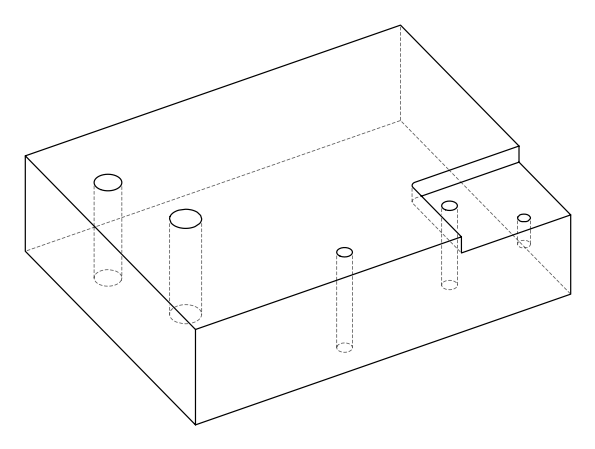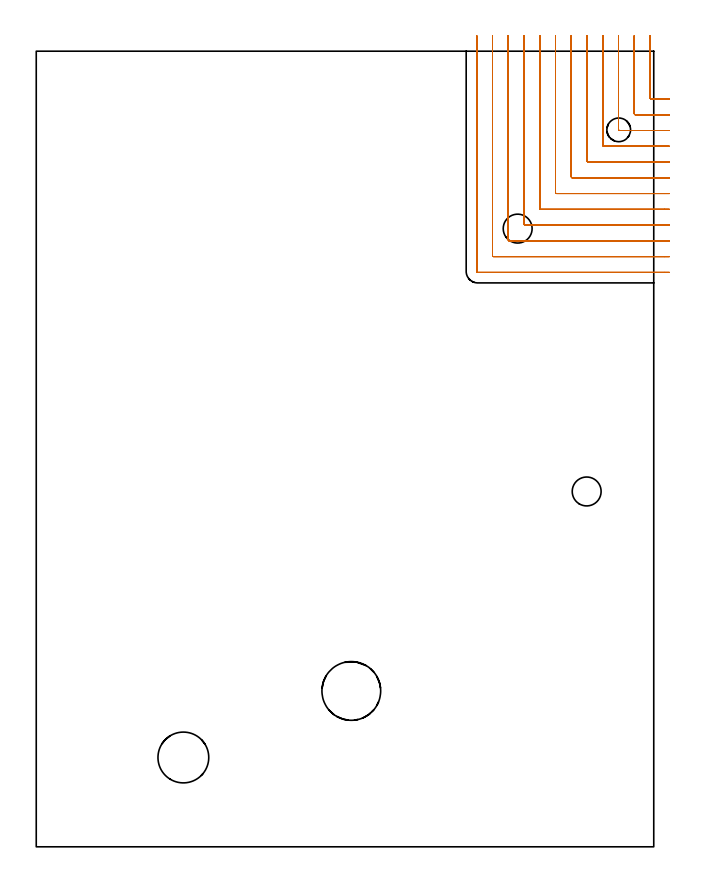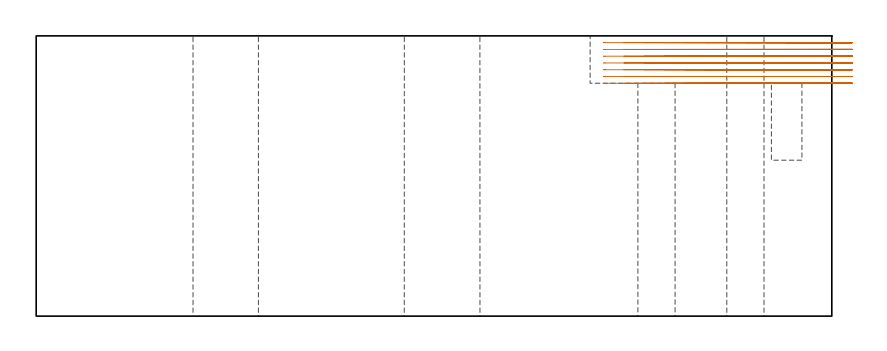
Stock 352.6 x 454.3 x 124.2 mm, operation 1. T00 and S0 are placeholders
(PLAN: 12 operations, 10 tool changes, 33.3 min)
(1 MILL_CORNER_NOTCH_RECTANGULAR | CORNER_NOTCH_RECTANGULAR | NXT0201_011 | Follow Part, ap 3, ae 75% | 26.81 min | 297360 mm3)
(2 MILL_THROUGH_HOLE_FROM_SOLID_MATERIAL | STEP1HOLE | UGT0201_018 | Circular | 3.45 min | 109503 mm3)
(3 MILL_BLIND_HOLE_FROM_SOLID_MATERIAL | STEP1POCKET | NXT0201_011 | Spiral | 0.32 min | 4859 mm3)
(4 SPOT_DRILL | STEP1HOLE_1 | NXT0321_9005460120000 | 0.03 min | 12 mm3)
(5 SPOT_DRILL_1 | STEP1HOLE_3 | NXT0321_9005460120000 | 0.04 min | 5 mm3)
(6 DRILL_BLIND_HOLE_INTO_CENTER | STEP1HOLE_1 | NXT0301_038 | 0.05 min | 318 mm3)
(7 GUN_DRILL_THROUGH_HOLE | STEP1HOLE_1 | UGT0307_002 | 0.59 min | 3195 mm3)
(8 SPADE_DRILL_TO_ENLARGE_THROUGH_HOLE | STEP1HOLE_1 | UGT0306_007 | 0.53 min | 22976 mm3)
(9 INDEXABLE_INSERT_DRILL_THROUGH_HOLE_FROM_SOLID | STEP1HOLE_2 | NXT0302_029 | 0.51 min | 81972 mm3)
(10 DRILL_BLIND_HOLE_INTO_CENTER_1 | STEP1HOLE_3 | NXT0301_038 | 0.05 min | 315 mm3)
(11 GUN_DRILL_THROUGH_HOLE_1 | STEP1HOLE_3 | UGT0307_002 | 0.51 min | 2613 mm3)
(12 SPADE_DRILL_TO_ENLARGE_THROUGH_HOLE_1 | STEP1HOLE_3 | UGT0306_007 | 0.45 min | 19073 mm3)
(TOOL NXT0201_011 | ENDMILL 12mm [2P460-1200-NA 1630] | D12 FL38 Z6)
(TOOL UGT0201_018 | End mill 30 mm | D30 FL50 Z4)
(TOOL NXT0321_9005460120000 | NC Spot Drill, 142deg, 12mm, Carbide, Uncoated | D12 PA142 FL30 Z2)
(TOOL NXT0301_038 | Carbide Drill 6.7mm [860.1-0670-034A1-MM 2214] | D6.7 PA140 FL53 Z2)
(TOOL UGT0307_002 | Gun Drill 6 mm | D6 PA130 FL24 Z1)
(TOOL UGT0306_007 | Spade Drill 16.5mm | D16.5 PA132 FL10 Z2)
(TOOL NXT0302_029 | Index. Insert Drill 29mm [880-D2900L32-05] | D29 PA176 FL145 Z2)
(OP 1 MILL_CORNER_NOTCH_RECTANGULAR)
G17 G21 G94 G90
T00 M6
G54
G17 G0 G90 X350.5 Y463.3 S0 M3
G43 Z134.2 H1
Z121.2
G94 G1 Y460.3 F250.
Y427.593 F500.
G3 X351.093 Y427. R0.6
G1 X358.6
X361.6 F250.
G0 Z134.2
X341.5 Y463.3
Z121.2
G1 Y460.3
Y418.593 F500.
G3 X342.093 Y418. R0.6
G1 X358.6
X361.6 F250.
G0 Z134.2
X332.5 Y463.3
Z121.2
G1 Y460.3
Y409.594 F500.
G3 X333.094 Y409. R0.6
G1 X358.6
X361.6 F250.
G0 Z134.2
X323.5 Y463.3
Z121.2
G1 Y460.3
Y400.594 F500.
G3 X324.094 Y400. R0.6
G1 X358.6
X361.6 F250.
G0 Z134.2
X314.5 Y463.3
Z121.2
G1 Y460.3
Y391.594 F500.
G3 X315.094 Y391. R0.6
G1 X358.6
X361.6 F250.
G0 Z134.2
X305.5 Y463.3
Z121.2
G1 Y460.3
Y382.595 F500.
G3 X306.095 Y382. R0.6
G1 X358.6
X361.6 F250.
G0 Z134.2
X296.5 Y463.3
Z121.2
G1 Y460.3
Y373.595 F500.
G3 X297.095 Y373. R0.6
G1 X358.6
X361.6 F250.
G0 Z134.2
X287.5 Y463.3
Z121.2
G1 Y460.3
Y364.595 F500.
G3 X288.095 Y364. R0.6
G1 X358.6
X361.6 F250.
G0 Z134.2
X278.5 Y463.3
Z121.2
G1 Y460.3
Y355.596 F500.
G3 X279.096 Y355. R0.6
G1 X358.6
X361.6 F250.
G0 Z134.2
X269.5 Y463.3
Z121.2
G1 Y460.3
Y346.596 F500.
G3 X270.096 Y346. R0.6
G1 X358.6
X361.6 F250.
G0 Z134.2
X260.5 Y463.3
Z121.2
G1 Y460.3
Y337.596 F500.
G3 X261.096 Y337. R0.6
G1 X358.6
X361.6 F250.
G0 Z134.2
X251.5 Y463.3
Z121.2
G1 Y460.3
Y328.596 F500.
G3 X252.096 Y328. R0.6
G1 X358.6
X361.6 F250.
G0 Z134.2
X350.5 Y463.3
Z118.2
G1 Y460.3
Y427.593 F500.
G3 X351.093 Y427. R0.6
G1 X358.6
X361.6 F250.
G0 Z134.2
X341.5 Y463.3
Z118.2
G1 Y460.3
Y418.593 F500.
G3 X342.093 Y418. R0.6
G1 X358.6
X361.6 F250.
G0 Z134.2
X332.5 Y463.3
Z118.2
G1 Y460.3
Y409.594 F500.
G3 X333.094 Y409. R0.6
G1 X358.6
X361.6 F250.
G0 Z134.2
X323.5 Y463.3
Z118.2
G1 Y460.3
Y400.594 F500.
G3 X324.094 Y400. R0.6
G1 X358.6
X361.6 F250.
G0 Z134.2
X314.5 Y463.3
Z118.2
G1 Y460.3
Y391.594 F500.
G3 X315.094 Y391. R0.6
G1 X358.6
X361.6 F250.
G0 Z134.2
X305.5 Y463.3
Z118.2
G1 Y460.3
Y382.595 F500.
G3 X306.095 Y382. R0.6
G1 X358.6
X361.6 F250.
G0 Z134.2
X296.5 Y463.3
Z118.2
G1 Y460.3
Y373.595 F500.
G3 X297.095 Y373. R0.6
G1 X358.6
X361.6 F250.
G0 Z134.2
X287.5 Y463.3
Z118.2
G1 Y460.3
Y364.595 F500.
G3 X288.095 Y364. R0.6
G1 X358.6
X361.6 F250.
G0 Z134.2
X278.5 Y463.3
Z118.2
G1 Y460.3
Y355.596 F500.
G3 X279.096 Y355. R0.6
G1 X358.6
X361.6 F250.
G0 Z134.2
X269.5 Y463.3
Z118.2
G1 Y460.3
Y346.596 F500.
G3 X270.096 Y346. R0.6
G1 X358.6
X361.6 F250.
G0 Z134.2
X260.5 Y463.3
Z118.2
G1 Y460.3
Y337.596 F500.
G3 X261.096 Y337. R0.6
G1 X358.6
X361.6 F250.
G0 Z134.2
X251.5 Y463.3
Z118.2
G1 Y460.3
Y328.596 F500.
G3 X252.096 Y328. R0.6
G1 X358.6
X361.6 F250.
G0 Z134.2
X350.5 Y463.3
Z115.2
G1 Y460.3
Y427.593 F500.
G3 X351.093 Y427. R0.6
G1 X358.6
X361.6 F250.
G0 Z134.2
X341.5 Y463.3
Z115.2
G1 Y460.3
Y418.593 F500.
G3 X342.093 Y418. R0.6
G1 X358.6
X361.6 F250.
G0 Z134.2
X332.5 Y463.3
Z115.2
G1 Y460.3
Y409.594 F500.
G3 X333.094 Y409. R0.6
G1 X358.6
X361.6 F250.
G0 Z134.2
X323.5 Y463.3
Z115.2
G1 Y460.3
Y400.594 F500.
G3 X324.094 Y400. R0.6
G1 X358.6
X361.6 F250.
G0 Z134.2
X314.5 Y463.3
Z115.2
G1 Y460.3
Y391.594 F500.
G3 X315.094 Y391. R0.6
G1 X358.6
X361.6 F250.
G0 Z134.2
X305.5 Y463.3
Z115.2
G1 Y460.3
Y382.595 F500.
G3 X306.095 Y382. R0.6
G1 X358.6
X361.6 F250.
G0 Z134.2
X296.5 Y463.3
Z115.2
G1 Y460.3
Y373.595 F500.
G3 X297.095 Y373. R0.6
G1 X358.6
X361.6 F250.
G0 Z134.2
X287.5 Y463.3
Z115.2
G1 Y460.3
Y364.595 F500.
G3 X288.095 Y364. R0.6
G1 X358.6
X361.6 F250.
G0 Z134.2
X278.5 Y463.3
Z115.2
G1 Y460.3
Y355.596 F500.
G3 X279.096 Y355. R0.6
G1 X358.6
X361.6 F250.
G0 Z134.2
X269.5 Y463.3
Z115.2
G1 Y460.3
Y346.596 F500.
G3 X270.096 Y346. R0.6
G1 X358.6
X361.6 F250.
G0 Z134.2
X260.5 Y463.3
Z115.2
G1 Y460.3
Y337.596 F500.
G3 X261.096 Y337. R0.6
G1 X358.6
X361.6 F250.
G0 Z134.2
X251.5 Y463.3
Z115.2
G1 Y460.3
Y328.596 F500.
G3 X252.096 Y328. R0.6
G1 X358.6
X361.6 F250.
G0 Z134.2
X350.5 Y463.3
Z112.2
G1 Y460.3
Y427.593 F500.
G3 X351.093 Y427. R0.6
G1 X358.6
X361.6 F250.
G0 Z134.2
X341.5 Y463.3
Z112.2
G1 Y460.3
Y418.593 F500.
G3 X342.093 Y418. R0.6
G1 X358.6
X361.6 F250.
G0 Z134.2
X332.5 Y463.3
Z112.2
G1 Y460.3
Y409.594 F500.
G3 X333.094 Y409. R0.6
G1 X358.6
X361.6 F250.
G0 Z134.2
X323.5 Y463.3
Z112.2
G1 Y460.3
Y400.594 F500.
G3 X324.094 Y400. R0.6
G1 X358.6
X361.6 F250.
G0 Z134.2
X314.5 Y463.3
Z112.2
G1 Y460.3
Y391.594 F500.
G3 X315.094 Y391. R0.6
G1 X358.6
X361.6 F250.
G0 Z134.2
X305.5 Y463.3
Z112.2
G1 Y460.3
Y382.595 F500.
G3 X306.095 Y382. R0.6
G1 X358.6
X361.6 F250.
G0 Z134.2
X296.5 Y463.3
Z112.2
G1 Y460.3
Y373.595 F500.
G3 X297.095 Y373. R0.6
G1 X358.6
X361.6 F250.
G0 Z134.2
X287.5 Y463.3
Z112.2
G1 Y460.3
Y364.595 F500.
G3 X288.095 Y364. R0.6
G1 X358.6
X361.6 F250.
G0 Z134.2
X278.5 Y463.3
Z112.2
G1 Y460.3
Y355.596 F500.
G3 X279.096 Y355. R0.6
G1 X358.6
X361.6 F250.
G0 Z134.2
X269.5 Y463.3
Z112.2
G1 Y460.3
Y346.596 F500.
G3 X270.096 Y346. R0.6
G1 X358.6
X361.6 F250.
G0 Z134.2
X260.5 Y463.3
Z112.2
G1 Y460.3
Y337.596 F500.
G3 X261.096 Y337. R0.6
G1 X358.6
X361.6 F250.
G0 Z134.2
X251.5 Y463.3
Z112.2
G1 Y460.3
Y328.596 F500.
G3 X252.096 Y328. R0.6
G1 X358.6
X361.6 F250.
G0 Z134.2
X350.5 Y463.3
Z109.2
G1 Y460.3
Y427.593 F500.
G3 X351.093 Y427. R0.6
G1 X358.6
X361.6 F250.
G0 Z134.2
X341.5 Y463.3
Z109.2
G1 Y460.3
Y418.593 F500.
G3 X342.093 Y418. R0.6
G1 X358.6
X361.6 F250.
G0 Z134.2
X332.5 Y463.3
Z109.2
G1 Y460.3
Y409.594 F500.
G3 X333.094 Y409. R0.6
G1 X358.6
X361.6 F250.
G0 Z134.2
X323.5 Y463.3
Z109.2
G1 Y460.3
Y400.594 F500.
G3 X324.094 Y400. R0.6
G1 X358.6
X361.6 F250.
G0 Z134.2
X314.5 Y463.3
Z109.2
G1 Y460.3
Y391.594 F500.
G3 X315.094 Y391. R0.6
G1 X358.6
X361.6 F250.
G0 Z134.2
X305.5 Y463.3
Z109.2
G1 Y460.3
Y382.595 F500.
G3 X306.095 Y382. R0.6
G1 X358.6
X361.6 F250.
G0 Z134.2
X296.5 Y463.3
Z109.2
G1 Y460.3
Y373.595 F500.
G3 X297.095 Y373. R0.6
G1 X358.6
X361.6 F250.
G0 Z134.2
X287.5 Y463.3
Z109.2
G1 Y460.3
Y364.595 F500.
G3 X288.095 Y364. R0.6
G1 X358.6
X361.6 F250.
G0 Z134.2
X278.5 Y463.3
Z109.2
G1 Y460.3
Y355.596 F500.
G3 X279.096 Y355. R0.6
G1 X358.6
X361.6 F250.
G0 Z134.2
X269.5 Y463.3
Z109.2
G1 Y460.3
Y346.596 F500.
G3 X270.096 Y346. R0.6
G1 X358.6
X361.6 F250.
G0 Z134.2
X260.5 Y463.3
Z109.2
G1 Y460.3
Y337.596 F500.
G3 X261.096 Y337. R0.6
G1 X358.6
X361.6 F250.
G0 Z134.2
X251.5 Y463.3
Z109.2
G1 Y460.3
Y328.596 F500.
G3 X252.096 Y328. R0.6
G1 X358.6
X361.6 F250.
G0 Z134.2
X350.5 Y463.3
Z106.2
G1 Y460.3
Y427.593 F500.
G3 X351.093 Y427. R0.6
G1 X358.6
X361.6 F250.
G0 Z134.2
X341.5 Y463.3
Z106.2
G1 Y460.3
Y418.593 F500.
G3 X342.093 Y418. R0.6
G1 X358.6
X361.6 F250.
G0 Z134.2
X332.5 Y463.3
Z106.2
G1 Y460.3
Y409.594 F500.
G3 X333.094 Y409. R0.6
G1 X358.6
X361.6 F250.
G0 Z134.2
X323.5 Y463.3
Z106.2
G1 Y460.3
Y400.594 F500.
G3 X324.094 Y400. R0.6
G1 X358.6
X361.6 F250.
G0 Z134.2
X314.5 Y463.3
Z106.2
G1 Y460.3
Y391.594 F500.
G3 X315.094 Y391. R0.6
G1 X358.6
X361.6 F250.
G0 Z134.2
X305.5 Y463.3
Z106.2
G1 Y460.3
Y382.595 F500.
G3 X306.095 Y382. R0.6
G1 X358.6
X361.6 F250.
G0 Z134.2
X296.5 Y463.3
Z106.2
G1 Y460.3
Y373.595 F500.
G3 X297.095 Y373. R0.6
G1 X358.6
X361.6 F250.
G0 Z134.2
X287.5 Y463.3
Z106.2
G1 Y460.3
Y364.595 F500.
G3 X288.095 Y364. R0.6
G1 X358.6
X361.6 F250.
G0 Z134.2
X278.5 Y463.3
Z106.2
G1 Y460.3
Y355.596 F500.
G3 X279.096 Y355. R0.6
G1 X358.6
X361.6 F250.
G0 Z134.2
X269.5 Y463.3
Z106.2
G1 Y460.3
Y346.596 F500.
G3 X270.096 Y346. R0.6
G1 X358.6
X361.6 F250.
G0 Z134.2
X260.5 Y463.3
Z106.2
G1 Y460.3
Y337.596 F500.
G3 X261.096 Y337. R0.6
G1 X358.6
X361.6 F250.
G0 Z134.2
X251.5 Y463.3
Z106.2
G1 Y460.3
Y328.596 F500.
G3 X252.096 Y328. R0.6
G1 X358.6
X361.6 F250.
G0 Z134.2
X350.5 Y463.3
Z103.2
G1 Y460.3
Y427.593 F500.
G3 X351.093 Y427. R0.6
G1 X358.6
X361.6 F250.
G0 Z134.2
X341.5 Y463.3
Z103.2
G1 Y460.3
Y418.593 F500.
G3 X342.093 Y418. R0.6
G1 X358.6
X361.6 F250.
G0 Z134.2
X332.5 Y463.3
Z103.2
G1 Y460.3
Y409.594 F500.
G3 X333.094 Y409. R0.6
G1 X358.6
X361.6 F250.
G0 Z134.2
X323.5 Y463.3
Z103.2
G1 Y460.3
Y400.594 F500.
G3 X324.094 Y400. R0.6
G1 X358.6
X361.6 F250.
G0 Z134.2
X314.5 Y463.3
Z103.2
G1 Y460.3
Y391.594 F500.
G3 X315.094 Y391. R0.6
G1 X358.6
X361.6 F250.
G0 Z134.2
X305.5 Y463.3
Z103.2
G1 Y460.3
Y382.595 F500.
G3 X306.095 Y382. R0.6
G1 X358.6
X361.6 F250.
G0 Z134.2
X296.5 Y463.3
Z103.2
G1 Y460.3
Y373.595 F500.
G3 X297.095 Y373. R0.6
G1 X358.6
X361.6 F250.
G0 Z134.2
X287.5 Y463.3
Z103.2
G1 Y460.3
Y364.595 F500.
G3 X288.095 Y364. R0.6
G1 X358.6
X361.6 F250.
G0 Z134.2
X278.5 Y463.3
Z103.2
G1 Y460.3
Y355.596 F500.
G3 X279.096 Y355. R0.6
G1 X358.6
X361.6 F250.
G0 Z134.2
X269.5 Y463.3
Z103.2
G1 Y460.3
Y346.596 F500.
G3 X270.096 Y346. R0.6
G1 X358.6
X361.6 F250.
G0 Z134.2
X260.5 Y463.3
Z103.2
G1 Y460.3
Y337.596 F500.
G3 X261.096 Y337. R0.6
G1 X358.6
X361.6 F250.
G0 Z134.2
X251.5 Y463.3
Z103.2
G1 Y460.3
Y328.596 F500.
G3 X252.096 Y328. R0.6
G1 X358.6
X361.6 F250.
G0 Z134.2
M5
M2
